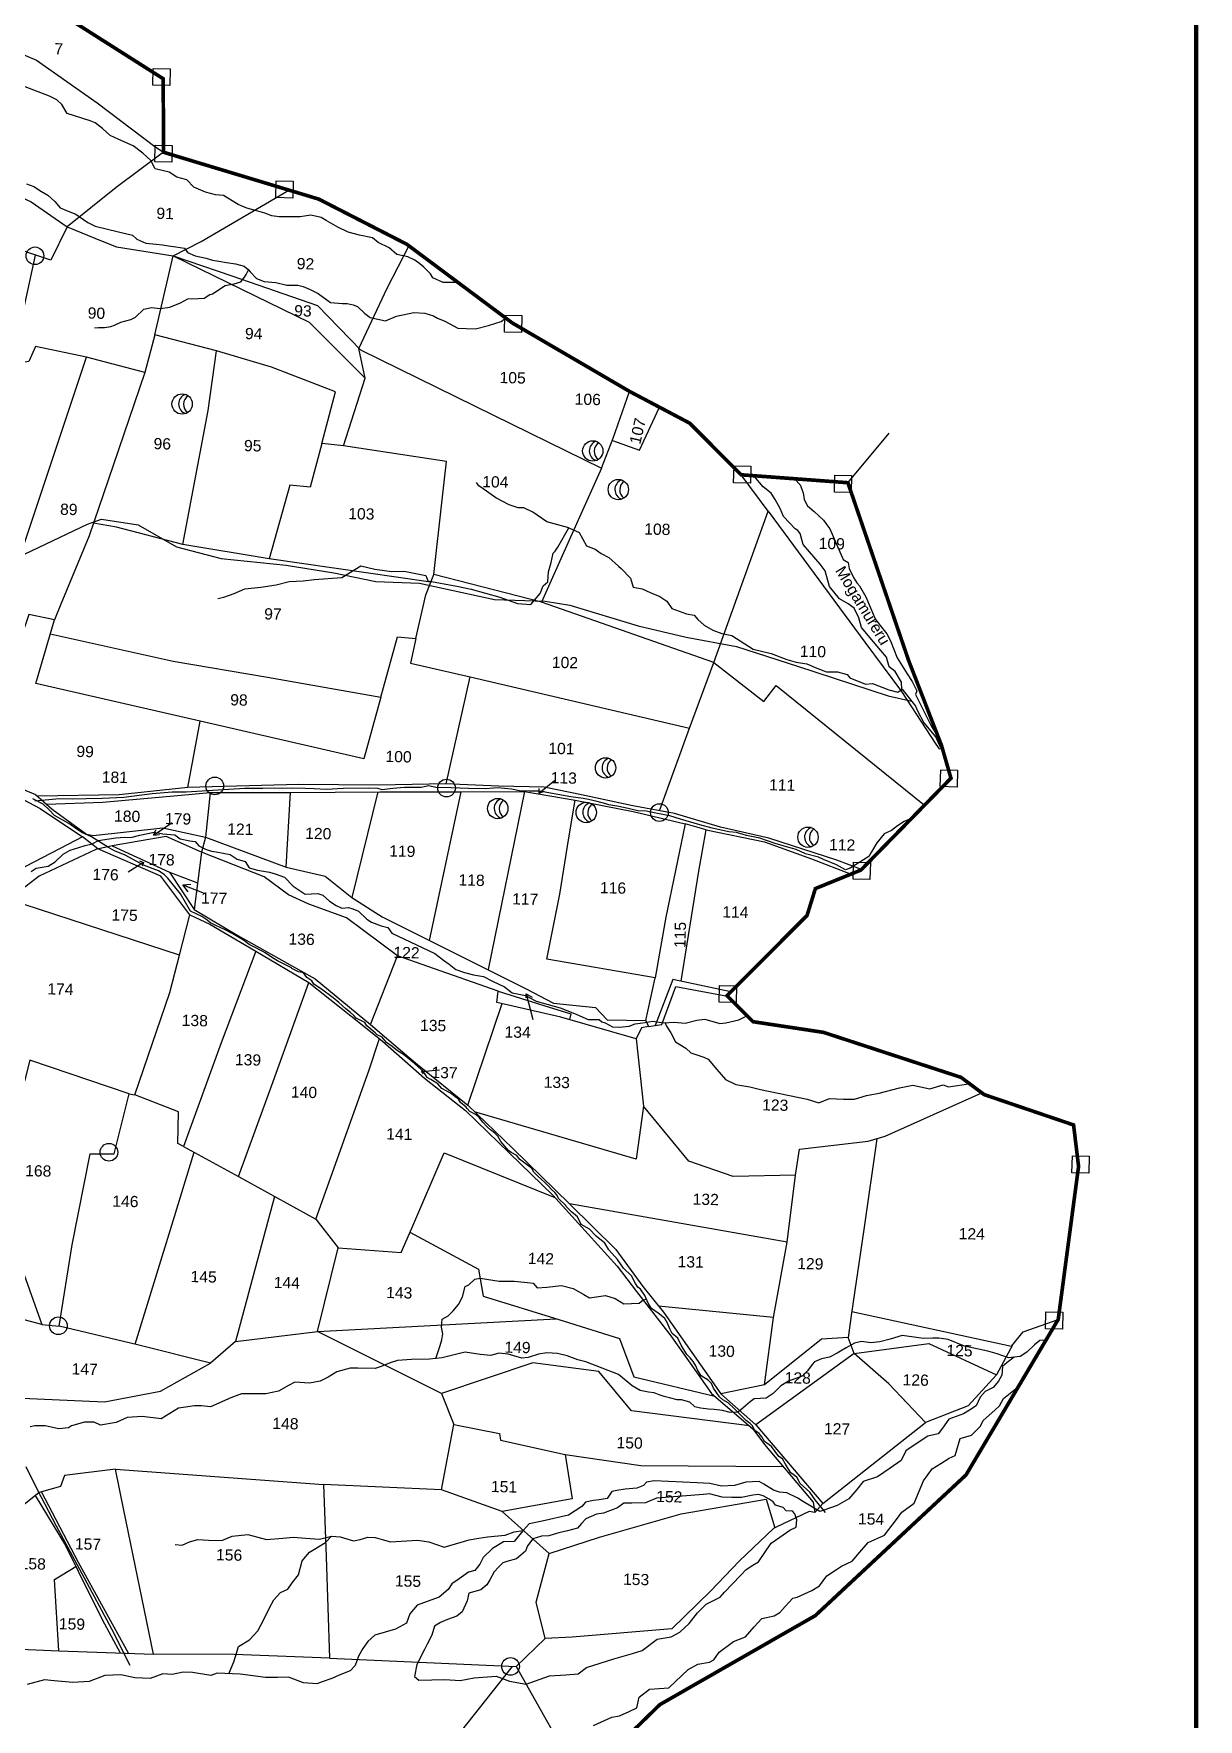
# Model space of a CAD drawing. Header units: inches. Extents: x 207754 to 212786, y 1603154 to 1608628.
# Drawn here: x 211207 to 212763, y 1605181 to 1607432 of the extents above; entities that cross this region are included whole.
import ezdxf

# ---------------------------------------------------------------- set-up
doc = ezdxf.new("R2010")
doc.units = ezdxf.units.IN
doc.header["$LTSCALE"] = 15
doc.header["$MEASUREMENT"] = 0
for name, color, linetype in [('BOUNDRY STONES', 240, 'Continuous'), ('PLOTS', 7, 'Continuous'), ('PLOTS NO', 7, 'Continuous'), ('ROADS', 1, 'Continuous'), ('STREAMS', 4, 'Continuous'), ('VILLAGE BOUNDRY', 5, 'Continuous'), ('wells', 7, 'Continuous')]:
    doc.layers.add(name, color=color, linetype=linetype)
doc.styles.get("Standard").update_dxf_attribs({"font": 'arial.ttf'})

msp = doc.modelspace()

# ---------------------------------------------------------------- linework, layer by layer
at = {"color": 5, "const_width": 5.6}
msp.add_lwpolyline([(207756.7, 1608206.2), (212760.2, 1608206.2), (212760.2, 1603157.2), (207756.7, 1603157.2)], close=True, dxfattribs=at)
at = {"layer": 'BOUNDRY STONES', "color": 1}
for points in [[(211367, 1607385.6), (211389.6, 1607385.1), (211389.1, 1607362.6), (211366.5, 1607363.1)], [(211369.5, 1607283.2), (211392.1, 1607282.7), (211391.6, 1607260.2), (211369, 1607260.7)], [(211531.3, 1607235.6), (211553.9, 1607235.1), (211553.4, 1607212.5), (211530.8, 1607213)], [(211836.6, 1607056.1), (211859.2, 1607055.6), (211858.7, 1607033), (211836.1, 1607033.5)], [(212142.8, 1606854.7), (212165.4, 1606854.2), (212164.9, 1606831.6), (212142.3, 1606832.1)], [(212277.4, 1606842.5), (212299.9, 1606842), (212299.4, 1606819.4), (212276.9, 1606819.9)], [(212418.9, 1606448.9), (212441.5, 1606448.4), (212441, 1606425.9), (212418.4, 1606426.4)], [(212302.3, 1606325.5), (212324.9, 1606325), (212324.4, 1606302.4), (212301.8, 1606302.9)], [(212123.5, 1606161), (212146, 1606160.5), (212145.5, 1606138), (212123, 1606138.5)], [(212594.8, 1605933.3), (212617.3, 1605932.8), (212616.8, 1605910.2), (212594.3, 1605910.7)], [(212559.5, 1605724.9), (212582.1, 1605724.4), (212581.6, 1605701.9), (212559, 1605702.4)]]:
    msp.add_lwpolyline(points, close=True, dxfattribs=at)
msp.add_lwpolyline([(212294.9, 1606832.3), (212350.1, 1606898.4)], dxfattribs=at)
for centre in [(211208.9, 1607135.3), (211449.1, 1606427.3), (211758.7, 1606424.5), (212043.1, 1606391.8), (211307.7, 1605938.1), (211240.2, 1605706.4), (211844.2, 1605251.5)]:
    msp.add_circle(centre, 11.8, dxfattribs=at)
at = {"layer": 'PLOTS'}
for points in [[(211106.4, 1607440.8), (211211.1, 1607396.8), (211291.9, 1607339.4), (211369.2, 1607281.1), (211380.7, 1607273.6), (211317.5, 1607226.4), (211251.7, 1607173.9), (211229.9, 1607129.6), (211207.5, 1607137.2), (211131.2, 1607163.1), (211066.2, 1607173.9), (211009.4, 1607161.9), (211009.8, 1607179.8), (211010.9, 1607231.2), (211115.6, 1607247.7), (211203.9, 1607207.5), (211251.7, 1607173.9)], [(211251.7, 1607173.9), (211298.5, 1607154.9), (211317.7, 1607147.1), (211393.6, 1607135.5), (211431.1, 1607154.5), (211548.2, 1607223.1)], [(211053.4, 1606964.1), (211177.9, 1606990.7), (211197, 1607078.9), (211209.8, 1607136.4)], [(211621, 1606881.4), (211592, 1606884.6), (211610.5, 1606953.7), (211524.8, 1606986.8), (211451.3, 1607008.5), (211369.2, 1607029.8), (211393.6, 1607135.5)], [(211393.6, 1607135.5), (211472, 1607108.5), (211586.5, 1607068.9), (211643.6, 1607009.7), (211797, 1606934.5), (211965.6, 1606851.7), (211981.5, 1606891.6), (212003.3, 1606954.2)], [(211393.6, 1607135.5), (211575.1, 1607046.7), (211650, 1606972.1)], [(211965.6, 1606851.7), (211922.4, 1606755.4), (211885.5, 1606672.9), (211790.2, 1606697.3), (211741.9, 1606709.6), (211752.9, 1606809.4), (211758.5, 1606860.8), (211621, 1606881.4), (211650, 1606972.1), (211641.7, 1607011.7), (211679.5, 1607092.2), (211708.8, 1607149.1)], [(211369.2, 1607029.8), (211355.5, 1606979.6), (211277.8, 1606999.8), (211209.6, 1607014), (211200.6, 1606994.4), (211177.9, 1606990.7)], [(211102.6, 1606460.1), (211172, 1606683.5), (211229.2, 1606854.4), (211277.9, 1606999.8)], [(211406.5, 1606749.9), (211440.4, 1606928.9), (211451.3, 1607008.5)], [(211355.5, 1606979.6), (211313.2, 1606855.1), (211281.2, 1606761.2), (211243.3, 1606670.2), (211234.8, 1606649.3)], [(211980.3, 1606888.5), (212016.4, 1606875.7), (212043.4, 1606933)], [(211592, 1606884.6), (211576.4, 1606826.4), (211549.4, 1606829), (211521.6, 1606730.8)], [(212115.8, 1606592.3), (212188.4, 1606794.1), (212152.2, 1606842.9)], [(211737.9, 1606699.6), (211521.6, 1606730.8), (211406.5, 1606749.9), (211317.6, 1606772.8), (211287.1, 1606778.5)], [(212188.4, 1606794.1), (212256.3, 1606702.5), (212317.7, 1606619.4), (212366.5, 1606553.3), (212412.6, 1606483.1), (212416.7, 1606476.8), (212421, 1606478)], [(211670.9, 1606546.1), (211693, 1606626.3), (211717.9, 1606624.2), (211730.9, 1606682.4), (211741.9, 1606709.6)], [(211717.9, 1606624.2), (211710.5, 1606591.1), (211790.2, 1606573.2), (212083.5, 1606504.5), (212115.8, 1606592.3), (211885.5, 1606672.9)], [(211413, 1606425.3), (211429.8, 1606514), (211210.1, 1606564.3), (211231.3, 1606637.3), (211234.8, 1606649.3), (211200.5, 1606656.1), (211158.9, 1606533.9), (211135, 1606446.7)], [(211229.3, 1606630.4), (211393.3, 1606594), (211519.6, 1606572.4), (211670.9, 1606546.1), (211648.3, 1606463.6), (211429.8, 1606514)], [(211758.3, 1606430.3), (211790.2, 1606573.2)], [(212115.8, 1606592.3), (212182.7, 1606540.2), (212199.2, 1606561.4), (212397.1, 1606401.5)], [(212043.4, 1606394.1), (212083.5, 1606504.5)], [(210715.2, 1606491.6), (210803.2, 1606467.6), (210921.7, 1606435.4), (211042.2, 1606402.6), (211071.2, 1606401.4), (211171.3, 1606420.8), (211215.8, 1606397.4), (211272.5, 1606359.4), (211252.8, 1606349.2), (211161.7, 1606301.9), (211132, 1606252.7), (211059.9, 1606193.6), (210991.2, 1606163.8), (210874.8, 1606167.1), (210776.3, 1606136.1)], [(211102.6, 1606460.1), (211209.6, 1606415.9), (211231.9, 1606396.5), (211277.9, 1606363), (211286.8, 1606361.2), (211379.5, 1606371.2), (211436.9, 1606358.9), (211544.6, 1606319.1), (211596.8, 1606307), (211632.4, 1606278.2), (211672.8, 1606252.5), (211738.6, 1606219.7), (211834.1, 1606172), (211865, 1606156.6), (211901.6, 1606137.3), (211957.8, 1606131.6), (211973.4, 1606114.8), (212025, 1606113.9), (212028.6, 1606105.9), (212019.2, 1606104.4), (212012.2, 1606089.6), (211911.2, 1606118.6), (211825.7, 1606138.3), (211827.5, 1606153.3), (211733.9, 1606186.3), (211693.3, 1606200.6), (211625.2, 1606251.3), (211574.6, 1606269.4), (211547.5, 1606281.8), (211515.1, 1606306), (211431.4, 1606339.1), (211384, 1606359.9), (211311.9, 1606347.4), (211290.2, 1606342.6), (211214.7, 1606306.7), (211174.1, 1606275.6)], [(212313, 1606315.7), (212280.2, 1606328.4), (212189.3, 1606357.7), (212124.6, 1606372.3), (212063.2, 1606390.4), (212007.7, 1606400.8), (211939, 1606415.4), (211889.3, 1606425.9), (211828.5, 1606426.9), (211776.3, 1606429.4), (211758.3, 1606430.3), (211667.2, 1606428.3), (211561.4, 1606429.4), (211461.7, 1606426.6), (211413, 1606425.3), (211321.5, 1606415.3), (211212.3, 1606413.6)], [(211224.4, 1606403.1), (211299.7, 1606405.8), (211399.1, 1606414.6), (211442.8, 1606418.5), (211550.3, 1606418.8), (211669.7, 1606419.3), (211778.4, 1606419.7), (211862.8, 1606420), (211930.7, 1606408.4)], [(211442.8, 1606418.5), (211436.9, 1606358.9), (211431.4, 1606339.1), (211421.5, 1606262.3)], [(211544.6, 1606319.1), (211550.3, 1606418.8)], [(211666.8, 1606419.3), (211632.4, 1606278.2)], [(211735.9, 1606221), (211778.4, 1606419.7)], [(211862.8, 1606420), (211814.2, 1606182)], [(212025, 1606113.9), (212037.5, 1606170.9), (211892.7, 1606195.8), (211909.9, 1606282.7), (211922.1, 1606358), (211930.6, 1606408.2), (212008.2, 1606393.3), (212077.6, 1606376.9), (212051.5, 1606252.2), (212037.5, 1606170.9)], [(212072, 1606166.5), (212096, 1606313.4), (212105.6, 1606368.7), (212077.6, 1606376.9)], [(212105.6, 1606368.7), (212183.6, 1606352.8), (212246.1, 1606330.1), (212299.1, 1606309.6)], [(211402, 1606201.2), (211415.4, 1606253.3), (211416, 1606255.4), (211377.2, 1606306.9), (211292.8, 1606343.2), (211272.5, 1606359.4)], [(211311.9, 1606347.4), (211388.8, 1606312.1), (211421.5, 1606262.3), (211479.8, 1606227.8), (211564.1, 1606180.6), (211583.3, 1606169.8), (211657.3, 1606108.9), (211703, 1606069.8), (211719.9, 1606055.5), (211787.2, 1606000.9), (211847.4, 1605943.2), (211923, 1605869.1), (211984.7, 1605808.5), (212020.9, 1605758.9), (212048.4, 1605724.4), (212098.2, 1605654.3), (212125.3, 1605615.4), (212171.9, 1605574.1), (212261.3, 1605469.1), (212398.6, 1605577.3), (212349.5, 1605629.1), (212303.3, 1605669.5), (212171.9, 1605574.1)], [(211388.8, 1606312.1), (211426.1, 1606298.1)], [(211334.8, 1606016.3), (211342.3, 1606014.9), (211389.1, 1606151.4), (211402, 1606201.2), (211174.1, 1606275.6)], [(211416, 1606255.4), (211442.6, 1606242.9), (211503.9, 1606206.6), (211574.6, 1606164.9), (211643.8, 1606110), (211673.3, 1606086.7), (211729.1, 1606036.9), (211783.9, 1605993.9), (211842.9, 1605936.8), (211900.6, 1605880.9), (211934.9, 1605843.1), (211960.8, 1605814.5), (211986.6, 1605786), (212012.6, 1605752.3), (212056.9, 1605695), (212084.3, 1605656.4), (212112.9, 1605616.1), (212140.4, 1605592.6), (212168.1, 1605568.8), (212183.4, 1605548), (212197.7, 1605531), (212248.6, 1605471), (212250.6, 1605456.9), (212261.3, 1605469.1)], [(211503.9, 1606206.6), (211457.6, 1606084.1), (211407.4, 1605945.8), (211399.7, 1605950), (211400.6, 1605992), (211342.3, 1606014.9)], [(211657.3, 1606108.9), (211693.3, 1606200.6)], [(212138.4, 1606152.3), (212061.2, 1606168.8), (212037.4, 1606107.4)], [(211407.4, 1605945.8), (211480.6, 1605905.6), (211527, 1606032.6), (211574.6, 1606164.9)], [(211827.5, 1606153.3), (211888.7, 1606134.2), (211925, 1606122.9), (211922.9, 1606115.3)], [(212028.6, 1606105.9), (212046.2, 1606108.9), (212065.2, 1606159.4), (212134.1, 1606146.7)], [(211787.2, 1606000.9), (211833.2, 1606136.6)], [(211480.6, 1605905.6), (211583.9, 1605848.9), (211654.8, 1606047), (211669.2, 1606089.9)], [(212012.2, 1606089.6), (212022, 1605999.5)], [(211155.8, 1605822.3), (211149, 1605790), (211192.1, 1605780.9), (211218.1, 1605708.1), (211241.3, 1605705.7), (211258.8, 1605814.6), (211282.6, 1605936.2), (211314.5, 1605936), (211334.8, 1606016.3), (211202.1, 1606061.1), (211194.8, 1606032.9)], [(212224.7, 1605907.4), (212230.3, 1605942.1), (212322.2, 1605953.1), (212344.8, 1605959.5), (212473.9, 1606017.4)], [(212213.9, 1605817.9), (212224.7, 1605907.4), (212141.6, 1605906), (212082.2, 1605926.3), (212022, 1605999.5), (212012.2, 1605928.8), (211796.3, 1605992.1)], [(212333.5, 1605956.3), (212316, 1605835.2), (212299.8, 1605723.2), (212295.1, 1605690.6)], [(211342.7, 1605681.9), (211393.3, 1605846.5), (211421.4, 1605938.1)], [(211583.9, 1605848.9), (211614, 1605810.4), (211698.2, 1605804.1), (211712.2, 1605836.6), (211755.4, 1605937.2), (211903.4, 1605877.9)], [(211529, 1605879), (211476.7, 1605685.6), (211586.5, 1605698.8)], [(212195.5, 1605717.5), (212213.9, 1605817.9), (211923, 1605869.1)], [(211709.9, 1605831.3), (211801.4, 1605782), (211807.8, 1605746.1), (211908.8, 1605714.7), (211989.6, 1605689.5), (212008.8, 1605638.4), (212117, 1605612.6)], [(211586.5, 1605698.8), (211614, 1605810.4)], [(211218.1, 1605708.1), (211187.6, 1605716.3), (211166.9, 1605579)], [(212183.7, 1605627.7), (212195.5, 1605717.5), (212042, 1605732.4)], [(212300.1, 1605725.6), (212513.5, 1605679.2), (212529.2, 1605698.3), (212575.9, 1605714.9)], [(211476.7, 1605685.6), (211443.2, 1605656.4), (211345.9, 1605681.1), (211241.3, 1605705.7)], [(211751.8, 1605616.2), (211586.5, 1605698.8), (211905.1, 1605715.8)], [(212303.3, 1605669.5), (212295.3, 1605690.6), (212259.5, 1605688.6), (212183.7, 1605627.7), (212125.3, 1605615.4)], [(212303.3, 1605669.5), (212403.1, 1605682.6), (212493.6, 1605640.7)], [(212515.2, 1605681.3), (212493.6, 1605640.7), (212455.8, 1605599.3), (212398.6, 1605577.3)], [(211171.7, 1605610.8), (211301.8, 1605604.8), (211376.8, 1605619), (211443.2, 1605656.4)], [(212163.6, 1605572.6), (212006, 1605592.9), (211962, 1605645.4), (211874, 1605656.9), (211751.8, 1605616.2), (211768.5, 1605574.4)], [(211896, 1605402.1), (211832.9, 1605458.6), (211751.8, 1605487.3), (211768.5, 1605574.4), (211829.4, 1605562.7), (211830.6, 1605553.6), (211917.4, 1605534.6), (212018.2, 1605519.9), (212208.4, 1605518.4)], [(211316.4, 1605514.9), (211248.2, 1605506.6), (211243, 1605492), (211214.4, 1605483.9), (211144.5, 1605428), (211096.4, 1605399), (210979.4, 1605391.8), (210950, 1605336.3), (211097.3, 1605278.7), (211240.6, 1605272.3), (211367.2, 1605268.1)], [(211602.5, 1605262.5), (211474.8, 1605267.3), (211367.2, 1605268.1), (211327.7, 1605460.2), (211316.4, 1605514.9), (211594.5, 1605494.5)], [(211917.4, 1605534.6), (211926.6, 1605475.1), (211832.9, 1605458.6)], [(211751.8, 1605487.3), (211594.5, 1605494.5), (211597.8, 1605397.7), (211602.5, 1605262.5), (211851.9, 1605251.3), (211890.4, 1605288.9)], [(211209.2, 1605479.7), (211249.6, 1605412.9), (211266.6, 1605378.7), (211298.7, 1605314.2), (211322.8, 1605269.6)], [(211333.8, 1605269.2), (211266.9, 1605390.4), (211217.6, 1605484.8)], [(212250.6, 1605456.9), (212243.1, 1605458.5), (212199, 1605437.5), (212195.4, 1605435.8), (212150.3, 1605392.6), (212111.4, 1605351.8), (212059.7, 1605301.9), (211926.4, 1605290.5), (211890.4, 1605288.9), (211878.4, 1605337.4), (211896, 1605402.1), (211963.1, 1605424.3), (212072.2, 1605455.1), (212185.9, 1605475), (212197.2, 1605436.6)], [(211240.6, 1605272.3), (211235.2, 1605367.8), (211263.6, 1605384.8)], [(211846.3, 1605251.6), (211716, 1605086.6), (211553.1, 1605019.7), (211544.7, 1604917.1), (211547.2, 1604871.6)], [(211851.9, 1605251.3), (211939.3, 1605095.6)]]:
    msp.add_lwpolyline(points, dxfattribs=at)
at = {"layer": 'PLOTS NO'}
for points in [[(211881.9, 1606417.9), (211903.1, 1606434.6)], [(211882, 1606423.8), (211881.9, 1606417.9), (211889.8, 1606420.3)], [(211367.4, 1606361.6), (211392, 1606378.7)], [(211369.8, 1606368.1), (211367.4, 1606361.6), (211375.4, 1606362.5)], [(211353.7, 1606325), (211333.2, 1606312.3)], [(211348.6, 1606327.3), (211353.7, 1606325), (211352, 1606320.1)], [(211413.6, 1606285.9), (211406.4, 1606295.4), (211417.1, 1606296.2)], [(211406.4, 1606295.4), (211434.8, 1606284)], [(211864.9, 1606144.3), (211864.9, 1606149.6), (211873.3, 1606145.4)], [(211864.9, 1606149.6), (211874, 1606115.5)], [(211726.9, 1606048.4), (211725.3, 1606045.8), (211727.7, 1606043)], [(211725.3, 1606045.8), (211749.4, 1606048.2)]]:
    msp.add_lwpolyline(points, dxfattribs=at)
at = {"layer": 'ROADS', "color": 1}
for points in [[(211186.6, 1606732.8), (211278.9, 1606777.1), (211297.6, 1606783.7), (211346.7, 1606776.2), (211398.1, 1606746.5), (211457.6, 1606730.9), (211544.7, 1606722.3), (211608.3, 1606711.9), (211664.3, 1606700.4), (211722.6, 1606698.3), (211822.6, 1606676.5), (211890.4, 1606674.3), (211923.4, 1606668.9), (212014.8, 1606641.1), (212079, 1606626.1), (212146.2, 1606613.6), (212227.5, 1606587.2), (212348.5, 1606547.5), (212380.3, 1606540.5)], [(212382.5, 1606385.3), (212370, 1606380), (212361, 1606374), (212353.3, 1606367.9), (212343.5, 1606363.6), (212333.7, 1606351.4), (212326.5, 1606339.4), (212322.8, 1606333.3), (212297.9, 1606317.4), (212291.9, 1606315.1), (212279.6, 1606321.8), (212262.3, 1606329.2), (212255.6, 1606332.3), (212238.1, 1606336.7), (212225.9, 1606342.4), (212215.9, 1606345.3), (212197.7, 1606350.3), (212177.3, 1606357.5), (212159.5, 1606361), (212146.1, 1606365.2), (212135.7, 1606365.9), (212113.5, 1606371), (212097.2, 1606375.4), (212071.4, 1606383.1), (212057, 1606387.5), (212040.4, 1606390.6), (212025.5, 1606393.7), (212014.5, 1606393.9), (212001.2, 1606397.2), (211989, 1606400), (211975.4, 1606402.2), (211971.6, 1606403.4), (211959.9, 1606406.6), (211948.2, 1606409.1), (211941.4, 1606410.6), (211924.8, 1606412.9), (211882.9, 1606420.4), (211869.3, 1606420.5), (211856.4, 1606421), (211845.5, 1606423.2), (211827, 1606424.7), (211810.6, 1606423.7), (211787.9, 1606423.9), (211776.7, 1606424.5), (211765, 1606424.7), (211744.5, 1606425.4), (211735.2, 1606427.6), (211724.8, 1606425.3), (211716.9, 1606425.2), (211702.4, 1606425.3), (211687.1, 1606424), (211672.8, 1606422.1), (211666.8, 1606423.9), (211654.5, 1606424.2), (211620.8, 1606423.8), (211598.3, 1606422.4), (211582, 1606423.6), (211569.7, 1606423.9), (211552.2, 1606424.3), (211537.7, 1606424), (211528.4, 1606424.3), (211513.4, 1606423.8), (211508.2, 1606423.9), (211489.3, 1606423.8), (211411, 1606419), (211392.3, 1606418.9), (211365.3, 1606417), (211327.6, 1606412), (211298.6, 1606410.4), (211277.4, 1606410.1), (211258.7, 1606409.9), (211241.2, 1606410), (211208.9, 1606407.1)], [(212265.2, 1605457.1), (212251.3, 1605473.9), (212243.9, 1605484.3), (212231.2, 1605495.6), (212226.7, 1605504.1), (212218.5, 1605510.1), (212214.2, 1605517), (212211.5, 1605521.6), (212207.7, 1605528.7), (212202.5, 1605531.8), (212193, 1605545), (212183.5, 1605551.8), (212179.8, 1605558.3), (212176.3, 1605562.4), (212170.4, 1605566.7), (212167.1, 1605573.2), (212164.2, 1605576), (212159.1, 1605580.1), (212154.6, 1605584.4), (212143.4, 1605595.6), (212134.9, 1605603.4), (212128, 1605607.7), (212123.3, 1605611.7), (212115.5, 1605623.2), (212112.5, 1605629.3), (212108.4, 1605633.6), (212099, 1605639.5), (212094, 1605647.4), (212091.9, 1605652.9), (212088.1, 1605658.9), (212084.2, 1605663.8), (212079.8, 1605668.1), (212072.3, 1605680.5), (212067.7, 1605689.7), (212060.2, 1605696.1), (212057.1, 1605702.4), (212053.7, 1605709.7), (212050.4, 1605716.3), (212045.5, 1605720), (212041.6, 1605723.3), (212032.5, 1605729.5), (212027.9, 1605736.8), (212023.7, 1605746.7), (212017.8, 1605755.4), (212014.5, 1605758.1), (212011.2, 1605762.9), (212005.8, 1605773.1), (211995, 1605783.5), (211987.1, 1605794.9), (211975.7, 1605808), (211970.4, 1605816.8), (211958.7, 1605826), (211949.6, 1605835.3), (211938.4, 1605841.6), (211933.8, 1605852), (211925.6, 1605858.6), (211918.7, 1605865.6), (211918, 1605866.9), (211908.3, 1605876.5), (211905.9, 1605881.2), (211903.5, 1605884.4), (211898.9, 1605888.5), (211894.4, 1605893.4), (211890.6, 1605897.3), (211885.6, 1605901.7), (211881.2, 1605905.8), (211875.5, 1605911.5), (211872.8, 1605916.5), (211866.9, 1605921.1), (211856.4, 1605928.8), (211852.6, 1605933.7), (211845.2, 1605938), (211841.3, 1605940.7), (211831.2, 1605952.4), (211827.1, 1605959.5), (211823.4, 1605963.8), (211817.5, 1605968.2), (211812.9, 1605972.2), (211807.3, 1605978.5), (211802.2, 1605984.7), (211798.1, 1605988.2), (211789.8, 1605992.8), (211786.5, 1605996.7), (211785, 1605998.3), (211777.6, 1606004.5), (211774.5, 1606008.9), (211769.9, 1606012.4), (211764.9, 1606016.7), (211752.3, 1606023.1), (211746.9, 1606029.6), (211737.8, 1606035.1), (211733, 1606038.1), (211729.3, 1606043.6), (211724.7, 1606048.8), (211715.9, 1606056.8), (211701.1, 1606068.7), (211693, 1606073.7), (211686, 1606079.3), (211678.6, 1606084.8), (211672.6, 1606091.9), (211666, 1606094.9), (211663.2, 1606097.5), (211657.8, 1606102.4), (211652.1, 1606107), (211649.7, 1606111.4), (211644.2, 1606114), (211637.8, 1606117.4), (211634.8, 1606120.8), (211630.6, 1606124.6), (211624.4, 1606129.9), (211615, 1606138.3), (211607.1, 1606144.5), (211591.9, 1606155.8), (211581.5, 1606162.6), (211578.7, 1606166.9), (211572.2, 1606171.4), (211567.7, 1606177.7), (211560.9, 1606179.3), (211551.9, 1606183.4), (211551.8, 1606184.3), (211533, 1606194), (211526.2, 1606198), (211516.4, 1606204.6), (211513.3, 1606206.2), (211500.4, 1606212.8), (211495, 1606215.5), (211491.3, 1606218.2), (211487.4, 1606221.6), (211472.3, 1606230.2), (211462.1, 1606235.6), (211450.3, 1606241.2), (211443.5, 1606244.4), (211437, 1606249.3), (211431.7, 1606253), (211416.8, 1606260.3), (211403.2, 1606283.2), (211386.6, 1606304.1), (211381.5, 1606309.1), (211373.9, 1606314.1), (211354, 1606321.7), (211335.4, 1606331.7), (211329.2, 1606335), (211315.3, 1606340.5), (211307, 1606345.2), (211284.2, 1606359.2), (211271.3, 1606365), (211264.8, 1606369.5), (211254.2, 1606377.2), (211235, 1606387.7), (211227.9, 1606395.3), (211219.8, 1606402.9), (211205.9, 1606410.3)], [(211196.9, 1605518.4), (211211.5, 1605488.5), (211237.2, 1605439.3), (211271.5, 1605375.5), (211311.3, 1605301.9), (211335.8, 1605253.1)]]:
    msp.add_lwpolyline(points, dxfattribs=at)
at = {"layer": 'STREAMS', "color": 4}
for points in [[(211773.5, 1607099.8), (211754.1, 1607099.7), (211740.3, 1607105.9), (211737.2, 1607111.4), (211728.6, 1607120.1), (211723, 1607124.4), (211716.5, 1607129.5), (211706.8, 1607133.8), (211692.4, 1607137.1), (211682.1, 1607146.1), (211667.3, 1607153.1), (211660, 1607159.3), (211642.4, 1607162.9), (211627.3, 1607166.9), (211613.7, 1607173.5), (211597.7, 1607182.7), (211591.4, 1607186.3), (211577.5, 1607189.8), (211563, 1607187.2), (211535.3, 1607187.5), (211525.5, 1607188.5), (211516, 1607192.4), (211503.3, 1607195.9), (211492.1, 1607198.8), (211480.4, 1607203.7), (211460.9, 1607216), (211450.2, 1607216.7), (211436.8, 1607220.5), (211421.2, 1607226.9), (211411.8, 1607236.7), (211398.2, 1607240.2), (211388.3, 1607247), (211369.5, 1607251.3), (211363.6, 1607262.5), (211353, 1607272.5), (211340.3, 1607282.1), (211320.9, 1607290.8), (211309.4, 1607295.9), (211299.3, 1607305.2), (211289.1, 1607312.8), (211282.8, 1607315.7), (211252, 1607325.5), (211244.7, 1607337.4), (211238, 1607343.6), (211228.1, 1607348.5), (211207.4, 1607356.4), (211190.2, 1607363.3)], [(211197.6, 1607231.5), (211207.4, 1607228), (211217.5, 1607221.3), (211226, 1607216.1), (211235.4, 1607207.7), (211242.7, 1607199.6), (211253.3, 1607195), (211263.5, 1607190.8), (211279.5, 1607180), (211289.2, 1607174.8), (211320.5, 1607167.4), (211339.4, 1607162.9), (211345.2, 1607157.5), (211357.1, 1607152.4), (211370.7, 1607150.7), (211379.2, 1607149.9), (211387.4, 1607148.7), (211397.1, 1607147.3), (211408.7, 1607145.7), (211412.7, 1607139.8), (211423, 1607135.2), (211437.8, 1607132.3), (211445.9, 1607129.7), (211454.4, 1607128.2), (211464.7, 1607126.5), (211476.8, 1607124.5), (211488.2, 1607121.3), (211493.8, 1607117.1), (211496.5, 1607113.8), (211504.9, 1607105.2), (211515, 1607101), (211530.6, 1607099.8), (211545.3, 1607096.2), (211560.2, 1607095.9), (211567.1, 1607094.5), (211576.7, 1607090.5), (211587.4, 1607084.9), (211603.9, 1607073.1), (211619.9, 1607071.7), (211625.8, 1607071.8), (211634.2, 1607069.9), (211639.6, 1607067.6), (211649.4, 1607058.3), (211656.8, 1607053), (211677.4, 1607048.3), (211691.8, 1607054.5), (211715, 1607059.7), (211729.8, 1607058.8), (211741.3, 1607055.1), (211746.5, 1607052.1), (211756.3, 1607048.1), (211773.7, 1607038.7), (211784.9, 1607038.3), (211797.5, 1607038), (211814.7, 1607042.3), (211831.5, 1607047.8), (211837.3, 1607052.2)], [(211288.3, 1607039.3), (211293.9, 1607039.5), (211301.9, 1607039.7), (211310.3, 1607041.1), (211315, 1607042.8), (211323.4, 1607046.8), (211336.9, 1607050.2), (211343.3, 1607053.2), (211354.2, 1607063.9), (211364.5, 1607066.1), (211376.1, 1607065.1), (211389.2, 1607066.9), (211403.3, 1607072.6), (211413.2, 1607077.8), (211427, 1607078.5), (211434.9, 1607078.8), (211442.4, 1607083.5), (211446.1, 1607084.6), (211463.1, 1607095.7), (211475, 1607098), (211483.7, 1607100.4), (211488.6, 1607107), (211491, 1607110.4), (211493.9, 1607115.9)], [(211453.4, 1606677.7), (211461, 1606679.6), (211474.9, 1606684.2), (211489.1, 1606690.6), (211510.7, 1606693), (211531, 1606695.9), (211548.5, 1606700.5), (211567.2, 1606701.3), (211581.8, 1606703.1), (211618.9, 1606705.5), (211644.2, 1606721.5), (211663, 1606716.9), (211685.8, 1606713.6), (211702.2, 1606714), (211730.9, 1606708.4), (211733.8, 1606701.1), (211772.6, 1606694.3), (211791.5, 1606690), (211830.1, 1606679.4), (211853.6, 1606671.1), (211871.5, 1606669.7), (211884, 1606684.2), (211887.9, 1606694.5), (211894, 1606699.8), (211895.1, 1606713.5), (211898.5, 1606725.9), (211901.1, 1606738), (211903.7, 1606740.8), (211907.5, 1606746.2), (211922.1, 1606771.9), (211892.8, 1606780.1), (211874.2, 1606793), (211862.1, 1606798.8), (211854.5, 1606798.9), (211842.3, 1606802.9), (211824.7, 1606811.9), (211812.1, 1606821), (211801.8, 1606828.3), (211798.8, 1606832.5)], [(212367, 1606556.5), (212366.4, 1606565.8), (212358, 1606580.3), (212350.2, 1606586.5), (212346.5, 1606599.3), (212339.1, 1606608.2), (212329.3, 1606619.8), (212313.2, 1606639.1), (212309.6, 1606651.8), (212303.2, 1606664.9), (212295.4, 1606670.4), (212283.9, 1606677.2), (212270.2, 1606693.7), (212264.6, 1606714.6), (212257.9, 1606723.5), (212243.7, 1606740.2), (212235.2, 1606749.9), (212231, 1606764.5), (212228.2, 1606768.5), (212224.3, 1606770.7), (212209, 1606787), (212204.5, 1606797.7), (212197.6, 1606810.1), (212192.3, 1606818.3), (212181.9, 1606826.9), (212169.5, 1606841.2)], [(212224, 1606837), (212231.3, 1606829.4), (212235.3, 1606818.7), (212236.7, 1606809.9), (212241.1, 1606801.3), (212250, 1606793.9), (212262.2, 1606782.4), (212265.6, 1606777.8), (212271, 1606770.8), (212288.5, 1606729.8), (212295.1, 1606725.7), (212296.8, 1606717.7), (212302.4, 1606705.6), (212307, 1606698.8), (212310.4, 1606694.5), (212318.9, 1606679.7), (212331.3, 1606650.7), (212338, 1606641.5), (212347.1, 1606630.7), (212351.9, 1606621.3), (212356, 1606611.1), (212360.8, 1606598.4), (212365.4, 1606591.4), (212374.2, 1606577.2), (212380.9, 1606566.7), (212387, 1606554.3), (212385.3, 1606549.3), (212392.9, 1606534.3), (212406.2, 1606507.7), (212413.7, 1606495.3), (212418.9, 1606479.5)], [(211922.1, 1606772), (211935.7, 1606765.9), (211945.9, 1606748.2), (211957.4, 1606743.7), (211965.3, 1606737.7), (211975.5, 1606732.5), (211988.4, 1606720.8), (211991.8, 1606717.6), (212004.3, 1606704.7), (212008.2, 1606693), (212020.1, 1606690.6), (212030.8, 1606685.8), (212043.7, 1606680.3), (212053.1, 1606674.2), (212059.7, 1606664.3), (212079.4, 1606657.3), (212089.7, 1606655.2), (212094.6, 1606649.8), (212102.9, 1606641.9), (212114.7, 1606635.6), (212126.5, 1606631.1), (212139.7, 1606628.2), (212168.5, 1606610.2), (212192.2, 1606604.4), (212213.5, 1606596), (212225.8, 1606592.8), (212240.1, 1606590.3), (212253.4, 1606584.5), (212266.3, 1606579.7), (212280.9, 1606579.6), (212293.8, 1606576.4), (212297.6, 1606571.6), (212318.5, 1606563.4), (212327.8, 1606564), (212349.5, 1606555.6), (212361.7, 1606552.7), (212367.6, 1606556.8), (212385.3, 1606534), (212387.9, 1606527.6), (212396.5, 1606511.8), (212412.5, 1606492.5), (212416.8, 1606482.3), (212419.3, 1606478)], [(211203.8, 1606312.9), (211210.6, 1606317.7), (211226.5, 1606320.3), (211235.8, 1606326.2), (211246.5, 1606336.4), (211256.1, 1606341.7), (211267.4, 1606345.2), (211276.1, 1606347.9), (211285.4, 1606350), (211293.9, 1606354.4), (211299.1, 1606355.4), (211317, 1606358.1), (211328.4, 1606358.8), (211337, 1606358.6), (211349, 1606361.8), (211368, 1606365.5), (211379.9, 1606363.4), (211395.9, 1606362.1), (211402.8, 1606356.8), (211415.7, 1606354.2), (211423.1, 1606353.1), (211427.7, 1606347.3), (211436.6, 1606343.1), (211444.7, 1606340.4), (211451, 1606339.2), (211469.6, 1606335.8), (211479, 1606329.7), (211489.8, 1606326.4), (211495.1, 1606317.9), (211506.1, 1606314.7), (211522.2, 1606312.4), (211529.6, 1606310), (211542.2, 1606305.5), (211553.8, 1606293.4), (211569.8, 1606282.9), (211586.7, 1606283.5), (211593.5, 1606281.4), (211602.3, 1606273.6), (211611.1, 1606267.9), (211618.7, 1606264.1), (211627.6, 1606264.9), (211633.5, 1606263.2), (211641, 1606260.3), (211652.4, 1606249.4), (211658.6, 1606245.5), (211671.4, 1606240.4), (211680.1, 1606238.2), (211685.6, 1606230.8), (211743.3, 1606203.4), (211754.8, 1606194.9), (211762.4, 1606189.4), (211771.2, 1606182.4), (211782.6, 1606178), (211794.7, 1606175), (211808, 1606172.8), (211820.2, 1606166.7), (211836.3, 1606158.9), (211846.4, 1606151.1), (211864.4, 1606147.5), (211878.4, 1606140), (211910.7, 1606131.1), (211922.8, 1606126.2), (211932.6, 1606122.2), (211947.9, 1606115.4), (211962.5, 1606115.6), (211966.1, 1606112.5), (211970.6, 1606111.1), (211980.5, 1606105.8), (211990, 1606105.4), (212002.6, 1606106.5), (212010.9, 1606109.7), (212024.1, 1606111.5), (212034, 1606113.2), (212049.2, 1606111.2), (212062.9, 1606112), (212077.3, 1606110.5), (212093.2, 1606114.4), (212103.7, 1606116), (212123.8, 1606110.3), (212132, 1606110.8), (212149.4, 1606115.2), (212160.7, 1606120.8)], [(212050.2, 1606111.7), (212052.4, 1606106.7), (212058.3, 1606097.5), (212064.7, 1606085.5), (212078.4, 1606077.2), (212085.1, 1606070.8), (212102.5, 1606065.1), (212108.1, 1606062.5), (212119.7, 1606048.8), (212131.4, 1606035.4), (212145.3, 1606028.8), (212163.9, 1606025.6), (212178.1, 1606021.8), (212240.6, 1606009.1), (212256.2, 1606004), (212270.3, 1606009.8), (212289.1, 1606009.2), (212303.8, 1606009.1), (212319.7, 1606014), (212336.9, 1606017.1), (212363.8, 1606024), (212381.6, 1606027.6), (212404.2, 1606022.9), (212422, 1606028), (212429.2, 1606025.6), (212459.2, 1606030.1)], [(211744.4, 1605662.8), (211750, 1605680), (211752.6, 1605687.7), (211753.7, 1605695.5), (211751.9, 1605704.5), (211752.8, 1605715.1), (211760.9, 1605719.8), (211767.8, 1605726.2), (211774.6, 1605734.8), (211780.1, 1605745), (211783.4, 1605758.9), (211788.5, 1605761.1), (211796.4, 1605768.5), (211803.5, 1605769.8), (211829.1, 1605766.1), (211849.2, 1605766.1), (211866.7, 1605764.3), (211874.4, 1605763.4), (211880, 1605756.9), (211892.6, 1605758.1), (211912.1, 1605760), (211928.1, 1605756.3), (211942.2, 1605748.1), (211949.5, 1605743.9), (211971, 1605746.7), (211984, 1605742.7), (211995.4, 1605735.6), (212015.9, 1605736.5), (212021.5, 1605740.9), (212025.8, 1605741.8)], [(212562, 1605687.4), (212551.3, 1605686.9), (212544.2, 1605681.2), (212534, 1605671.4), (212524.9, 1605665.4), (212509.3, 1605663.7), (212494.2, 1605668.9), (212481.8, 1605672.3), (212450.5, 1605679.2), (212429, 1605687.9), (212416.6, 1605689.9), (212408.6, 1605689.8), (212395.8, 1605689.4), (212367.6, 1605693.4), (212351.6, 1605688.6), (212337.7, 1605685.1), (212325.5, 1605683.7), (212313.1, 1605685.3), (212303.7, 1605683.1), (212292.6, 1605676.9), (212287.1, 1605673.8), (212280.7, 1605669.8), (212270.5, 1605664.4), (212259.8, 1605662.2), (212250.4, 1605658.3), (212247.1, 1605654.7), (212241, 1605646.1), (212233.9, 1605639.3), (212215.6, 1605632.3), (212205.5, 1605626.4), (212195, 1605615.8), (212185.7, 1605609.7), (212169.6, 1605608.8), (212164.3, 1605604.7), (212158.3, 1605599.4), (212148.3, 1605591.2), (212137.5, 1605590.8), (212127.3, 1605593.2), (212116.4, 1605594.7), (212108.6, 1605595.1), (212098, 1605596.4), (212090.4, 1605598.4), (212083.6, 1605604.6), (212072.8, 1605607.4), (212066.9, 1605607.6), (212056.7, 1605610), (212049.6, 1605611.9), (212042.7, 1605614.4), (212036, 1605616.9), (212028.6, 1605617.8), (212017.6, 1605620.2), (212006.6, 1605626.3), (211988.4, 1605641.5), (211944.7, 1605658.2), (211934.1, 1605660.8), (211919.7, 1605666.1), (211907.1, 1605669.2), (211892.6, 1605670.2), (211881.7, 1605668.3), (211867.7, 1605664.2), (211859.1, 1605663.3), (211848.8, 1605666.4), (211841.2, 1605668.7), (211828.6, 1605669.9), (211818.1, 1605666.6), (211803.6, 1605668), (211783.7, 1605671.3), (211774.1, 1605668.9), (211752.9, 1605663.8), (211735.9, 1605661.8), (211711.9, 1605661.6), (211693.2, 1605660.1), (211683.6, 1605657.1), (211671.5, 1605651.9), (211663.4, 1605649.3), (211640.2, 1605649.9), (211630, 1605649.7), (211612, 1605644.9), (211600.6, 1605637.8), (211590, 1605632.3), (211575.6, 1605629.8), (211556.2, 1605631.1), (211547.7, 1605626.8), (211534.2, 1605619.3), (211517.2, 1605615.5), (211484.7, 1605615.7), (211470.4, 1605610.4), (211443.2, 1605598.2), (211431.2, 1605599.3), (211421.9, 1605599.7), (211413.2, 1605598.4), (211400.5, 1605596.3), (211377.5, 1605582.2), (211352.1, 1605585.4), (211332, 1605583.9), (211317.3, 1605577.1), (211296.6, 1605573.6), (211287.9, 1605577.7), (211274.9, 1605577.8), (211257.7, 1605572.9), (211253.9, 1605570), (211240.9, 1605569), (211222.7, 1605572.6), (211208.5, 1605572.7), (211202.4, 1605571.4)], [(212517.1, 1605664.6), (212507.9, 1605657.3), (212501.4, 1605652.1), (212500.5, 1605640.4), (212495.9, 1605632.5), (212488.9, 1605624), (212478.4, 1605618.6), (212471.7, 1605611.2), (212466.2, 1605599.5), (212457.4, 1605593.9), (212449.4, 1605588.7), (212429.7, 1605581.6), (212421.2, 1605569.8), (212415.5, 1605562), (212401.5, 1605558.8), (212385, 1605547.8), (212372.1, 1605539.2), (212366.2, 1605526.6), (212351.4, 1605516.4), (212334.3, 1605504.6), (212315.5, 1605498.6), (212306.9, 1605488), (212296.3, 1605475.1), (212280.8, 1605466.5), (212262.7, 1605460.1), (212257.3, 1605458.2), (212235.8, 1605471.4), (212228.1, 1605476), (212213.4, 1605483.2), (212203.6, 1605484.2), (212195.6, 1605486.7), (212182.4, 1605494.8), (212176.5, 1605498.4), (212158.7, 1605497.6), (212143.4, 1605493.3), (212125.9, 1605492.1), (212110.5, 1605495.8), (212093.7, 1605496.5), (212036, 1605499.5), (212026, 1605497.4), (212021.9, 1605493), (212012.9, 1605489.4), (211997.3, 1605488.1), (211986.1, 1605486.3), (211979.4, 1605485.1), (211973.1, 1605475.7), (211962.5, 1605474.1), (211955.1, 1605472.9), (211944.4, 1605470.9), (211939.6, 1605464.9), (211921.8, 1605453.3), (211886.4, 1605445.7), (211869.2, 1605442.1), (211861.3, 1605433.2), (211856.4, 1605427.3), (211849.1, 1605418.3), (211834.9, 1605418.1), (211820.3, 1605408.8), (211807.5, 1605397.1), (211803, 1605388.2), (211796.7, 1605379.4), (211788.1, 1605377.2), (211775.4, 1605368.3), (211766, 1605361.7), (211760.7, 1605354.3), (211749, 1605343.8), (211737.8, 1605339.8), (211719.6, 1605333.3), (211709.8, 1605321.8), (211705.3, 1605309.1), (211690.5, 1605301.4), (211663.1, 1605293.1), (211653.4, 1605284.7), (211647.1, 1605275.6), (211641.2, 1605265.4), (211636.6, 1605252.7), (211630.1, 1605245.5), (211615.5, 1605239.7), (211605.3, 1605235.6), (211592.7, 1605231), (211585.5, 1605228.4), (211567.8, 1605229.5), (211547.7, 1605237), (211532.8, 1605236.9), (211523.5, 1605236.8), (211516.7, 1605236.7), (211483.2, 1605241), (211452.3, 1605242.4), (211443.7, 1605239.3), (211419.5, 1605243.6), (211406.9, 1605243.9), (211392.2, 1605240.7), (211379.5, 1605241.7), (211362.7, 1605235.6), (211342.4, 1605236.3), (211323.8, 1605240.5), (211302.3, 1605239.5), (211281.3, 1605231.3), (211259.3, 1605230.1), (211234.5, 1605232.3), (211221.8, 1605233.5), (211198.3, 1605227.5)], [(211955.2, 1605172.4), (211979.6, 1605183.7), (211990, 1605185.5), (212002.9, 1605191.5), (212013, 1605196.2), (212016.1, 1605210.6), (212029.8, 1605221.1), (212055.8, 1605223.1), (212081.4, 1605247.5), (212094.3, 1605254.4), (212110.1, 1605257.3), (212115.7, 1605260.4), (212123.1, 1605270.4), (212142.1, 1605285), (212158.2, 1605291.1), (212169.8, 1605304.3), (212179.8, 1605315.5), (212196.6, 1605319), (212204.1, 1605323.4), (212211.2, 1605331.4), (212221.4, 1605342.7), (212227.3, 1605344.2), (212246.8, 1605352.9), (212257.1, 1605359), (212266.9, 1605372.6), (212279.6, 1605380.9), (212286.4, 1605385.3), (212300.5, 1605392), (212311, 1605404.1), (212322.1, 1605416.8), (212344, 1605426.9), (212359.8, 1605447.8), (212366.9, 1605457.3), (212383.5, 1605469.5), (212395.7, 1605499.3), (212407.5, 1605515.5), (212419, 1605522.4), (212430, 1605529.5), (212438.2, 1605533.1), (212445, 1605556), (212459.9, 1605560.3), (212472, 1605572.3), (212475.7, 1605580.1), (212491.3, 1605593.9), (212497.5, 1605599.3), (212502.6, 1605609.4), (212516, 1605620.2), (212522.4, 1605624.7)], [(212226.8, 1605447.3), (212224.1, 1605455.3), (212220.8, 1605458.8), (212212.4, 1605459.5), (212208.3, 1605463.8), (212198.1, 1605466.9), (212195.2, 1605471.1), (212189.9, 1605474.9), (212181.6, 1605479.3), (212175.4, 1605480.9), (212167.9, 1605480.3), (212153, 1605477.1), (212140, 1605477.3), (212127.1, 1605477.6), (212110.1, 1605482.1), (212101.8, 1605481), (212039.2, 1605476.1), (212027.5, 1605471.1), (212024.5, 1605469.9), (212006.3, 1605469.6), (211995.5, 1605469.4), (211987, 1605463.2), (211968.6, 1605456), (211958.9, 1605455), (211944.6, 1605448.4), (211939.1, 1605442.3), (211933.5, 1605436.2), (211920.5, 1605432.8), (211908.8, 1605429.7), (211895.2, 1605426.1), (211885.6, 1605425.3), (211874.1, 1605421.7), (211867.1, 1605412.5), (211864.2, 1605405.6), (211857.9, 1605400.2), (211852.3, 1605395.4), (211839.5, 1605391.6), (211833.8, 1605389.9), (211828.3, 1605384.1), (211822.2, 1605377.8), (211816.4, 1605367.1), (211812.5, 1605360.5), (211804.7, 1605353.7), (211788.6, 1605349.3), (211786.2, 1605339.3), (211779.5, 1605324.4), (211772.5, 1605318.7), (211760.2, 1605314), (211750.5, 1605310.2), (211742.8, 1605305.3), (211739.3, 1605293.4), (211733, 1605281.1), (211729.3, 1605273.9), (211719.2, 1605254), (211715.8, 1605237.9), (211721.8, 1605233.2), (211756.6, 1605234.2), (211776.8, 1605232.7), (211795.6, 1605236.3), (211825, 1605238.5), (211842.9, 1605232), (211865.2, 1605227.7), (211896.4, 1605239), (211918.2, 1605240.5), (211934.4, 1605241.7), (211945.6, 1605250), (211982.3, 1605261.6), (212007.3, 1605268.9), (212020.1, 1605272.6), (212039.9, 1605287.7), (212059, 1605291), (212070.5, 1605297.3), (212082.8, 1605308.9), (212094, 1605323), (212105.4, 1605334.7), (212116.2, 1605340), (212124.1, 1605343.9), (212130.1, 1605350.8), (212140.7, 1605361.9), (212151.3, 1605373), (212158.8, 1605380.9), (212168.1, 1605386.6), (212175.5, 1605391.2), (212192.6, 1605416.2), (212203.9, 1605424), (212217.5, 1605433.4), (212226, 1605437.4), (212226.8, 1605447.3)], [(211396, 1605414.5), (211405.5, 1605413.4), (211415.2, 1605417.9), (211426.6, 1605420.9), (211440.6, 1605420.3), (211458.4, 1605419.5), (211472.2, 1605425.6), (211493.2, 1605427.9), (211506.7, 1605424.1), (211518.2, 1605420.8), (211540.1, 1605422.8), (211554.1, 1605424.1), (211570.4, 1605422.7), (211588.9, 1605421.5), (211605.2, 1605425.6), (211616.6, 1605424.5), (211634.4, 1605419.1), (211643.3, 1605420.8), (211653.5, 1605424), (211663.3, 1605423.6), (211672.9, 1605420.9), (211683.8, 1605417.9), (211720.1, 1605420.2), (211735.1, 1605418), (211755.5, 1605410.7), (211770.8, 1605415.3), (211789, 1605420.7), (211801.9, 1605422.8), (211813.6, 1605424.7), (211837, 1605426.9), (211849.1, 1605431.1), (211861.3, 1605433.2)], [(211467.7, 1605241.7), (211470.9, 1605249.1), (211474.6, 1605257.6), (211478.5, 1605270.6), (211480.9, 1605278.3), (211495.3, 1605286.9), (211506.7, 1605299), (211514.5, 1605314.1), (211522.4, 1605329.6), (211528, 1605340.4), (211536.7, 1605350.4), (211546.6, 1605354.9), (211552.6, 1605363), (211560.8, 1605374), (211565.8, 1605392.4), (211575.5, 1605404.1), (211597.2, 1605416.9), (211605.2, 1605425.6)]]:
    msp.add_lwpolyline(points, dxfattribs=at)
at = {"layer": 'VILLAGE BOUNDRY'}
msp.add_lwpolyline([(211255.4, 1607451, 4.86, 4.86, 0), (211380.2, 1607371.8, 4.86, 4.86, 0), (211380.7, 1607273.6, 4.86, 4.86, 0), (211542.4, 1607224.8, 4.86, 4.86, 0), (211588.1, 1607211, 4.86, 4.86, 0), (211705.7, 1607150.7, 4.86, 4.86, 0), (211846.5, 1607045.7, 4.86, 4.86, 0), (212003.3, 1606954.2, 4.86, 4.86, 0), (212083.6, 1606911.8, 4.86, 4.86, 0), (212152.2, 1606842.9, 4.86, 4.86, 0), (212294.9, 1606832.3, 4.86, 4.86, 0), (212375.9, 1606595.3, 4.86, 4.86, 0), (212419.9, 1606481.7, 4.86, 4.86, 0), (212432.6, 1606437.7, 4.86, 4.86, 0), (212312.3, 1606315, 4.86, 4.86, 0), (212251.5, 1606290.3, 4.86, 4.86, 0), (212240.3, 1606254.3, 4.86, 4.86, 0), (212133.4, 1606147.3, 4.86, 4.86, 0), (212168.2, 1606112.5, 4.86, 4.86, 0), (212262.2, 1606098.3, 4.86, 4.86, 0), (212446, 1606038.2, 4.86, 4.86, 0), (212477.1, 1606015.1, 4.86, 4.86, 0), (212596.4, 1605974.6, 4.86, 4.86, 0), (212603.1, 1605919.3, 4.86, 4.86, 0), (212583.9, 1605775, 4.86, 4.86, 0), (212575.9, 1605714.9, 4.86, 4.86, 0), (212499.9, 1605586.7, 4.86, 4.86, 0), (212452.7, 1605507.2, 4.86, 4.86, 0), (212352.6, 1605413.8, 4.86, 4.86, 0), (212251.3, 1605319.3, 4.86, 4.86, 0), (212133.8, 1605252.1, 4.86, 4.86, 0), (212043.7, 1605200.5, 4.86, 4.86, 0), (211942, 1605101.4, 4.86, 4.86, 0)], format="xyseb", dxfattribs=at)
at = {"layer": 'wells', "color": 0}
for centre in [(211405.5, 1606937.4), (211954.1, 1606874.7), (211988.2, 1606823.1), (211971.2, 1606451.5), (211827.1, 1606397.2), (211945.4, 1606391.9), (212241.6, 1606358.9)]:
    msp.add_circle(centre, 13.6, dxfattribs=at)
for centre, start, end in [((211414.4, 1606937.5), 109.888, 251.3113), ((211421, 1606937.1), 123.8119, 234.0755), ((211963, 1606874.8), 109.888, 251.3113), ((211969.6, 1606874.4), 123.8119, 234.0755), ((211997.2, 1606823.2), 109.888, 251.3113), ((212003.7, 1606822.8), 123.8119, 234.0755), ((211980.2, 1606451.6), 109.888, 251.3113), ((211986.8, 1606451.3), 123.8119, 234.0755), ((211836, 1606397.3), 109.888, 251.3113), ((211842.6, 1606396.9), 123.8119, 234.0755), ((211954.4, 1606392), 109.888, 251.3113), ((211960.9, 1606391.6), 123.8119, 234.0755), ((212250.6, 1606359), 109.888, 251.3113), ((212257.1, 1606358.6), 123.8119, 234.0755)]:
    msp.add_arc(centre, 13.6, start, end, dxfattribs=at)

# ---------------------------------------------------------------- texts
at = {"layer": 'PLOTS NO'}
for s, rotation, p in [('7', 358.7233, (211234.7, 1607404.4)), ('91', 358.7233, (211371, 1607184.7)), ('92', 358.7233, (211558.5, 1607117.5)), ('90', 358.7233, (211279.2, 1607051.5)), ('93', 358.7233, (211555.1, 1607054.6)), ('94', 358.7233, (211489.3, 1607024.1)), ('105', 358.7233, (211829.4, 1606965.4)), ('106', 358.7233, (211929.8, 1606936.6)), ('107', 77.1242, (212017.4, 1606882.6)), ('96', 358.7233, (211367.2, 1606877.1)), ('95', 358.7233, (211488, 1606874.5)), ('104', 358.7233, (211806.3, 1606826.3)), ('89', 358.7233, (211242.3, 1606789.5)), ('103', 358.7233, (211627.3, 1606783.7)), ('108', 358.7233, (212022.7, 1606763.1)), ('109', 358.7233, (212255.8, 1606743.9)), ('Mogamureru', 301.595, (212277.4, 1606715)), ('97', 358.7233, (211515, 1606649.8)), ('102', 358.7233, (211899.3, 1606585.1)), ('110', 358.7233, (212230.6, 1606599.8)), ('98', 358.7233, (211469.6, 1606535)), ('99', 358.7233, (211264.1, 1606466.1)), ('101', 358.7233, (211894.6, 1606470.2)), ('100', 358.7233, (211677, 1606459.4)), ('181', 358.7233, (211298, 1606431.9)), ('113', 358.7233, (211897.7, 1606431)), ('111', 358.7233, (212189.5, 1606421.5)), ('180', 358.7233, (211314.4, 1606379.8)), ('179', 358.7233, (211382.5, 1606376.4)), ('121', 358.7233, (211465.6, 1606362.5)), ('120', 358.7233, (211569.7, 1606356.7)), ('119', 358.7233, (211682, 1606333.2)), ('112', 358.7233, (212269.6, 1606341.6)), ('178', 358.7233, (211360.4, 1606321.8)), ('176', 358.7233, (211285.6, 1606301.9)), ('118', 358.7233, (211774.6, 1606294.5)), ('177', 358.7233, (211430.6, 1606270.4)), ('117', 358.7233, (211846.2, 1606269.2)), ('116', 358.7233, (211963.5, 1606284.1)), ('175', 358.7233, (211311, 1606247.7)), ('114', 358.7233, (212127, 1606251.8)), ('115', 88.7233, (212077.9, 1606210.7)), ('136', 358.7233, (211547.5, 1606215.6)), ('122', 358.7233, (211687.6, 1606197.7)), ('174', 358.7233, (211225.3, 1606149)), ('138', 358.7233, (211404.8, 1606107)), ('135', 358.7233, (211723.2, 1606100.3)), ('134', 358.7233, (211836.1, 1606091.4)), ('139', 358.7233, (211475.9, 1606054.5)), ('137', 358.7233, (211738.4, 1606037.4)), ('133', 358.7233, (211888.4, 1606024.4)), ('140', 358.7233, (211550.7, 1606011.2)), ('123', 358.7233, (212180.2, 1605994.1)), ('141', 358.7233, (211678, 1605955.3)), ('168', 358.7233, (211195.7, 1605906.2)), ('146', 358.7233, (211312.1, 1605865.5)), ('132', 358.7233, (212087.4, 1605868.2)), ('124', 358.7233, (212442.8, 1605822.1)), ('142', 358.7233, (211867.2, 1605789)), ('131', 358.7233, (212067.3, 1605784.7)), ('129', 358.7233, (212227.1, 1605782.2)), ('145', 358.7233, (211416.6, 1605764.8)), ('144', 358.7233, (211527.8, 1605756.9)), ('143', 358.7233, (211677.9, 1605743.5)), ('149', 358.7233, (211835.9, 1605670.5)), ('130', 358.7233, (212108.7, 1605665.5)), ('125', 358.7233, (212426.4, 1605666.2)), ('147', 358.7233, (211257.7, 1605641.5)), ('128', 358.7233, (212210.3, 1605629.7)), ('126', 358.7233, (212367.9, 1605626.9)), ('148', 358.7233, (211525.9, 1605568.7)), ('127', 358.7233, (212262.8, 1605561.7)), ('150', 358.7233, (211985.7, 1605542.9)), ('151', 358.7233, (211817.9, 1605484.4)), ('152', 358.7233, (212038.7, 1605471.1)), ('154', 358.7233, (212308.3, 1605441.3)), ('157', 358.7233, (211262.1, 1605407.8)), ('156', 358.7233, (211450.7, 1605393.3)), ('158', 358.7233, (211188.3, 1605381.5)), ('155', 358.7233, (211689.6, 1605358.4)), ('153', 358.7233, (211994.4, 1605360.6)), ('159', 358.7233, (211240.7, 1605301.1))]:
    msp.add_text(s, height=15, rotation=rotation, dxfattribs=at).set_placement(p)

doc.saveas('drawing.dxf')
